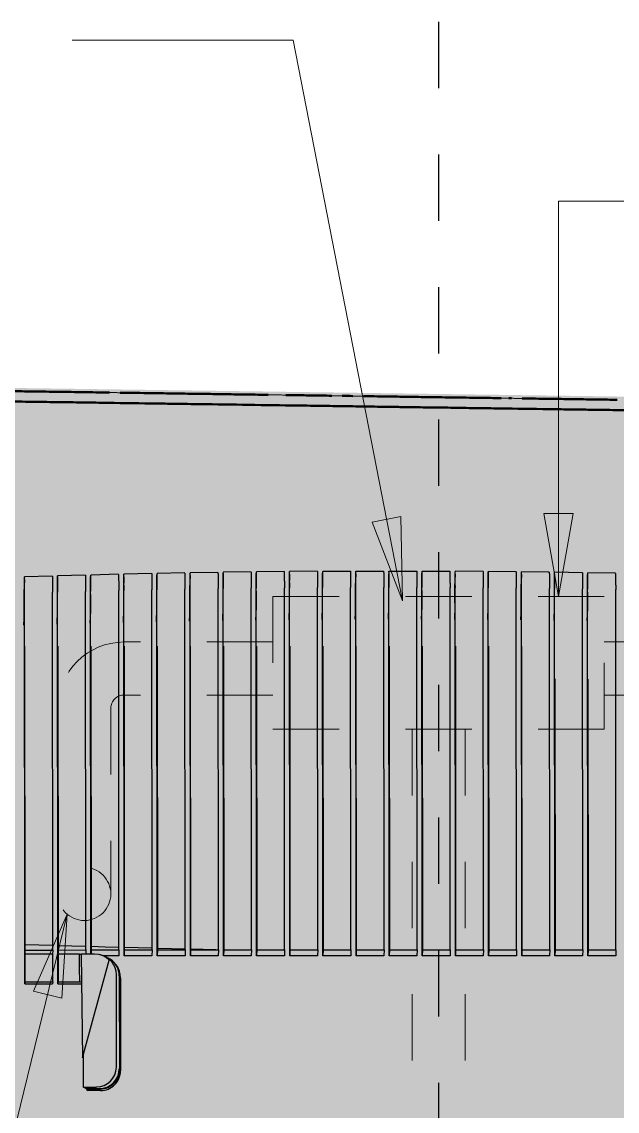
# Model space of a CAD drawing. Header units: metres. Extents: x 0 to 258, y 3 to 25.
# Drawn here: x 86.251 to 87.149, y 22.424 to 24.067 of the extents above; entities that cross this region are included whole.
import ezdxf

# ---------------------------------------------------------------- set-up
doc = ezdxf.new("R2010")
doc.units = ezdxf.units.M
doc.linetypes.add('JacobsCenter', pattern=[0.015, 0.009, -0.0015, 0.003, -0.0015])
doc.linetypes.add('JacobsDash', pattern=[0.0045, 0.003, -0.0015])
for name, color, linetype, lineweight in [('A-DETL', 7, 'Continuous', 13), ('A-FLOR', 7, 'Continuous', 50), ('A-FLOR-HDLN', 7, 'JacobsDash', 18), ('A-GENM', 7, 'Continuous', 35), ('G-ANNO-TEXT', 7, 'Continuous', 9)]:
    doc.layers.add(name, color=color, linetype=linetype, lineweight=lineweight)

# ---------------------------------------------------------------- blocks, each defined once
blk = doc.blocks.new('BR08_SEATING_SOUTH 3 - BR08_SEATING_SOUTH 3-5677935-Section 194')
at = {"layer": 'A-GENM', "color": 254, "lineweight": 25, "true_color": 0xd4d4d4}
for p, q in [((-336.7588, 23.2307), (-336.8008, 23.2294)), ((-336.7509, 23.2268), (-336.7508, 23.2305)), ((-336.7088, 23.2321), (-336.7508, 23.231)), ((-336.701, 23.2282), (-336.7008, 23.2318)), ((-336.6588, 23.2334), (-336.7008, 23.2323)), ((-336.651, 23.2294), (-336.6508, 23.2331)), ((-336.6088, 23.2345), (-336.6508, 23.2336)), ((-336.601, 23.2305), (-336.6016, 23.2112)), ((-336.601, 23.2305), (-336.6008, 23.2341)), ((-336.6009, 23.1813), (-336.601, 23.2305)), ((-336.6005, 22.6579), (-336.601, 23.2305)), ((-336.5588, 23.2355), (-336.6008, 23.2347)), ((-336.551, 23.2314), (-336.5516, 23.2121)), ((-336.551, 23.2314), (-336.5508, 23.2351)), ((-336.5509, 23.1823), (-336.551, 23.2314)), ((-336.5505, 22.6579), (-336.551, 23.2314)), ((-336.5088, 23.2363), (-336.5508, 23.2356)), ((-336.501, 23.2322), (-336.5016, 23.213)), ((-336.501, 23.2322), (-336.5008, 23.2359)), ((-336.5009, 23.1831), (-336.501, 23.2322)), ((-336.5005, 22.6579), (-336.501, 23.2322)), ((-336.4588, 23.2369), (-336.5008, 23.2364)), ((-336.451, 23.2329), (-336.4516, 23.2136)), ((-336.451, 23.2329), (-336.4508, 23.2365)), ((-336.4509, 23.1837), (-336.451, 23.2329)), ((-336.4505, 22.6579), (-336.451, 23.2329)), ((-336.4088, 23.2375), (-336.4508, 23.237)), ((-336.401, 23.2334), (-336.4016, 23.2141)), ((-336.401, 23.2334), (-336.4008, 23.237)), ((-336.4009, 23.1842), (-336.401, 23.2334)), ((-336.4005, 22.6579), (-336.401, 23.2334)), ((-336.3588, 23.2379), (-336.4008, 23.2376)), ((-336.351, 23.2337), (-336.3516, 23.2145)), ((-336.351, 23.2337), (-336.3508, 23.2374)), ((-336.3509, 23.1846), (-336.351, 23.2337)), ((-336.3505, 22.6579), (-336.351, 23.2337)), ((-336.3508, 23.2379), (-336.3088, 23.2381)), ((-336.301, 23.234), (-336.3016, 23.2148)), ((-336.301, 23.234), (-336.3009, 23.2376)), ((-336.3009, 23.1848), (-336.301, 23.234)), ((-336.3005, 22.6579), (-336.301, 23.234)), ((-336.3008, 23.2381), (-336.2588, 23.2382)), ((-336.251, 23.234), (-336.2516, 23.2149)), ((-336.2509, 23.1849), (-336.251, 23.234)), ((-336.2505, 22.6579), (-336.251, 23.234)), ((-336.2508, 23.2382), (-336.2088, 23.2382)), ((-336.201, 23.234), (-336.2016, 23.2148)), ((-336.201, 23.234), (-336.2009, 23.2372)), ((-336.2009, 23.1848), (-336.201, 23.234)), ((-336.2005, 22.6579), (-336.201, 23.234)), ((-336.2008, 23.2381), (-336.1588, 23.238)), ((-336.151, 23.2337), (-336.1517, 23.2146)), ((-336.151, 23.2337), (-336.1509, 23.237)), ((-336.1509, 23.1846), (-336.151, 23.2337)), ((-336.1505, 22.6579), (-336.151, 23.2337)), ((-336.1088, 23.2376), (-336.1508, 23.2379)), ((-336.101, 23.2334), (-336.1017, 23.2143)), ((-336.101, 23.2334), (-336.1009, 23.2371)), ((-336.1009, 23.1842), (-336.101, 23.2334)), ((-336.1005, 22.6579), (-336.101, 23.2334)), ((-336.0588, 23.2372), (-336.1008, 23.2376)), ((-336.051, 23.2329), (-336.0517, 23.2138)), ((-336.051, 23.2329), (-336.0509, 23.2366)), ((-336.0509, 23.1837), (-336.051, 23.2329)), ((-336.0505, 22.6579), (-336.051, 23.2329)), ((-336.0088, 23.2365), (-336.0508, 23.2371)), ((-336.001, 23.2322), (-336.0017, 23.2132)), ((-336.001, 23.2322), (-336.0009, 23.2359)), ((-336.0009, 23.1831), (-336.001, 23.2322)), ((-336.0005, 22.6579), (-336.001, 23.2322)), ((-335.9588, 23.2358), (-336.0008, 23.2364)), ((-335.951, 23.2314), (-335.9517, 23.2124)), ((-335.951, 23.2314), (-335.9509, 23.2351)), ((-335.9509, 23.1823), (-335.951, 23.2314)), ((-335.9505, 22.6579), (-335.951, 23.2314)), ((-335.9088, 23.2349), (-335.9508, 23.2356)), ((-336.8009, 23.2253), (-336.8016, 23.2059)), ((-336.8009, 23.2253), (-336.8008, 23.2289)), ((-336.8009, 23.1761), (-336.8009, 23.2253)), ((-336.8005, 22.6579), (-336.8009, 23.2253)), ((-336.7509, 23.2268), (-336.7516, 23.2074)), ((-336.7509, 23.1777), (-336.7509, 23.2268)), ((-336.7505, 22.6579), (-336.7509, 23.2268)), ((-336.701, 23.2282), (-336.7016, 23.2088)), ((-336.7009, 23.179), (-336.701, 23.2282)), ((-336.7005, 22.6607), (-336.701, 23.2282)), ((-336.651, 23.2294), (-336.6516, 23.2101)), ((-336.6509, 23.1803), (-336.651, 23.2294)), ((-336.6505, 22.6579), (-336.651, 23.2294)), ((-336.4516, 23.2136), (-336.4516, 23.1644)), ((-336.4016, 23.2141), (-336.4016, 23.1649)), ((-336.3582, 22.6671), (-336.3586, 23.2134)), ((-336.3516, 23.2145), (-336.3516, 23.1653)), ((-336.3082, 22.6671), (-336.3086, 23.2136)), ((-336.3016, 23.2148), (-336.3016, 23.1655)), ((-336.2582, 22.6671), (-336.2586, 23.2137)), ((-336.2516, 23.2149), (-336.2516, 23.1656)), ((-336.2082, 22.6671), (-336.2086, 23.2137)), ((-336.2016, 23.2148), (-336.2016, 23.1656)), ((-336.1582, 22.6671), (-336.1586, 23.2135)), ((-336.1517, 23.2146), (-336.1516, 23.1654)), ((-336.1017, 23.2143), (-336.1016, 23.165)), ((-336.0517, 23.2138), (-336.0516, 23.1646)), ((-336.8016, 23.2059), (-336.8016, 23.1567)), ((-336.7582, 22.6734), (-336.7586, 23.2062)), ((-336.7516, 23.2074), (-336.7516, 23.1582)), ((-336.7082, 22.6721), (-336.7086, 23.2076)), ((-336.7016, 23.2088), (-336.7016, 23.1596)), ((-336.6582, 22.6708), (-336.6586, 23.2088)), ((-336.6516, 23.2101), (-336.6516, 23.1608)), ((-336.6082, 22.6695), (-336.6086, 23.21)), ((-336.6016, 23.2112), (-336.6016, 23.1619)), ((-336.5582, 22.6682), (-336.5586, 23.2109)), ((-336.5516, 23.2121), (-336.5516, 23.1629)), ((-336.5082, 22.6671), (-336.5086, 23.2118)), ((-336.5016, 23.213), (-336.5016, 23.1642)), ((-336.4582, 22.6671), (-336.4586, 23.2124)), ((-336.4082, 22.6671), (-336.4086, 23.213)), ((-336.1082, 22.6671), (-336.1086, 23.2132)), ((-336.0582, 22.6671), (-336.0586, 23.2127)), ((-336.0082, 22.6671), (-336.0086, 23.2121)), ((-336.0017, 23.2132), (-336.0016, 23.1642)), ((-335.9582, 22.6671), (-335.9586, 23.2113)), ((-335.9517, 23.2124), (-335.9516, 23.1632)), ((-335.9082, 22.6671), (-335.9086, 23.2104)), ((-336.6016, 23.1619), (-336.6009, 23.1813)), ((-336.5516, 23.1629), (-336.5509, 23.1823)), ((-336.5016, 23.1637), (-336.5009, 23.1831)), ((-336.4516, 23.1644), (-336.4509, 23.1837)), ((-336.4016, 23.1649), (-336.4009, 23.1842)), ((-336.3516, 23.1653), (-336.3509, 23.1846)), ((-336.3016, 23.1655), (-336.3009, 23.1848)), ((-336.2516, 23.1656), (-336.2509, 23.1849)), ((-336.2016, 23.1656), (-336.2009, 23.1848)), ((-336.1516, 23.1654), (-336.1509, 23.1846)), ((-336.1016, 23.165), (-336.1009, 23.1842)), ((-336.0516, 23.1646), (-336.0509, 23.1837)), ((-336.0016, 23.1639), (-336.0009, 23.1831)), ((-335.9516, 23.1632), (-335.9509, 23.1823)), ((-336.8016, 23.1567), (-336.8009, 23.1761)), ((-336.7516, 23.1582), (-336.7509, 23.1777)), ((-336.7016, 23.1596), (-336.7009, 23.179)), ((-336.6516, 23.1608), (-336.6509, 23.1803)), ((-336.4516, 23.1644), (-336.4506, 23.1644)), ((-336.4016, 23.1649), (-336.4006, 23.1649)), ((-336.3516, 23.1653), (-336.3506, 23.1653)), ((-336.3016, 23.1655), (-336.3006, 23.1655)), ((-336.2516, 23.1656), (-336.2506, 23.1656)), ((-336.2016, 23.1656), (-336.2006, 23.1656)), ((-336.1516, 23.1654), (-336.1506, 23.1654)), ((-336.1016, 23.165), (-336.1006, 23.165)), ((-336.0516, 23.1646), (-336.0506, 23.1645)), ((-336.0016, 23.1639), (-336.0006, 23.1639)), ((-336.8016, 23.1567), (-336.8006, 23.1567)), ((-336.7516, 23.1582), (-336.7506, 23.1582)), ((-336.7016, 23.1596), (-336.7006, 23.1596)), ((-336.6516, 23.1608), (-336.6506, 23.1608)), ((-336.6016, 23.1619), (-336.6006, 23.1619)), ((-336.5516, 23.1629), (-336.5506, 23.1629)), ((-336.5016, 23.1637), (-336.5006, 23.1637)), ((-335.9516, 23.1632), (-335.9506, 23.1631)), ((-336.8006, 23.1251), (-336.8002, 22.6744)), ((-336.7506, 23.1251), (-336.7502, 22.6732)), ((-336.7006, 23.1251), (-336.7002, 22.6719)), ((-336.6506, 23.1251), (-336.6502, 22.6706)), ((-336.6006, 23.1251), (-336.6002, 22.6693)), ((-336.5506, 23.1251), (-336.5502, 22.668)), ((-336.5006, 23.1251), (-336.5002, 22.6671)), ((-336.4506, 23.1251), (-336.4502, 22.6671)), ((-336.4006, 23.1251), (-336.4002, 22.6671)), ((-336.3506, 23.1251), (-336.3502, 22.6671)), ((-336.3006, 23.1251), (-336.3002, 22.6671)), ((-336.2506, 23.1251), (-336.2502, 22.6671)), ((-336.2006, 23.1251), (-336.2002, 22.6671)), ((-336.1506, 23.1251), (-336.1502, 22.6671)), ((-336.1006, 23.1251), (-336.1002, 22.6671)), ((-336.0506, 23.1251), (-336.0502, 22.6671)), ((-336.0005, 23.0757), (-336.0002, 22.6671)), ((-335.9505, 23.0752), (-335.9502, 22.6671)), ((-336.8002, 22.6668), (-336.8005, 22.6579)), ((-336.8002, 22.6607), (-336.8004, 22.6579)), ((-336.8004, 22.616), (-336.8004, 22.6579)), ((-336.7582, 22.6668), (-336.7584, 22.6607)), ((-336.7502, 22.6668), (-336.7505, 22.6579)), ((-336.7502, 22.6607), (-336.7504, 22.6579)), ((-336.7504, 22.616), (-336.7504, 22.6579)), ((-336.7082, 22.6669), (-336.7084, 22.6607)), ((-336.7002, 22.6669), (-336.7004, 22.6607)), ((-336.686, 22.6594), (-336.6867, 22.6596)), ((-336.6585, 22.6579), (-336.6819, 22.6579)), ((-336.6733, 22.6539), (-336.6779, 22.6564)), ((-336.6582, 22.6669), (-336.6585, 22.6579)), ((-336.6502, 22.6669), (-336.6505, 22.6579)), ((-336.6085, 22.6579), (-336.6505, 22.6579)), ((-336.6082, 22.667), (-336.6085, 22.6579)), ((-336.6002, 22.667), (-336.6005, 22.6579)), ((-336.5585, 22.6579), (-336.6005, 22.6579)), ((-336.5582, 22.667), (-336.5585, 22.6579)), ((-336.5502, 22.667), (-336.5505, 22.6579)), ((-336.5085, 22.6579), (-336.5505, 22.6579)), ((-336.512, 22.667), (-336.5082, 22.6671)), ((-336.5082, 22.6671), (-336.5085, 22.6579)), ((-336.5002, 22.6671), (-336.5005, 22.6579)), ((-336.4585, 22.6579), (-336.5005, 22.6579)), ((-336.5002, 22.6671), (-336.4582, 22.6671)), ((-336.4582, 22.6671), (-336.4585, 22.6579)), ((-336.4502, 22.6671), (-336.4505, 22.6579)), ((-336.4085, 22.6579), (-336.4505, 22.6579)), ((-336.4502, 22.6671), (-336.4082, 22.6671)), ((-336.4082, 22.6671), (-336.4085, 22.6579)), ((-336.4002, 22.6671), (-336.4005, 22.6579)), ((-336.3585, 22.6579), (-336.4005, 22.6579)), ((-336.4002, 22.6671), (-336.3582, 22.6671)), ((-336.3582, 22.6671), (-336.3585, 22.6579)), ((-336.3502, 22.6671), (-336.3505, 22.6579)), ((-336.3085, 22.6579), (-336.3505, 22.6579)), ((-336.3502, 22.6671), (-336.3082, 22.6671)), ((-336.3082, 22.6671), (-336.3085, 22.6579)), ((-336.3002, 22.6671), (-336.3005, 22.6579)), ((-336.2585, 22.6579), (-336.3005, 22.6579)), ((-336.3002, 22.6671), (-336.2582, 22.6671)), ((-336.2582, 22.6671), (-336.2585, 22.6579)), ((-336.2502, 22.6671), (-336.2505, 22.6579)), ((-336.2085, 22.6579), (-336.2505, 22.6579)), ((-336.2502, 22.6671), (-336.2082, 22.6671)), ((-336.2082, 22.6671), (-336.2085, 22.6579)), ((-336.2002, 22.6671), (-336.2005, 22.6579)), ((-336.1585, 22.6579), (-336.2005, 22.6579)), ((-336.2002, 22.6671), (-336.1582, 22.6671)), ((-336.1582, 22.6671), (-336.1585, 22.6579)), ((-336.1502, 22.6671), (-336.1505, 22.6579)), ((-336.1085, 22.6579), (-336.1505, 22.6579)), ((-336.1502, 22.6671), (-336.1082, 22.6671)), ((-336.1082, 22.6671), (-336.1085, 22.6579)), ((-336.1002, 22.6671), (-336.1005, 22.6579)), ((-336.0585, 22.6579), (-336.1005, 22.6579)), ((-336.1002, 22.6671), (-336.0582, 22.6671)), ((-336.0582, 22.6671), (-336.0585, 22.6579)), ((-336.0502, 22.6671), (-336.0505, 22.6579)), ((-336.0085, 22.6579), (-336.0505, 22.6579)), ((-336.0502, 22.6671), (-336.0082, 22.6671)), ((-336.0082, 22.6671), (-336.0085, 22.6579)), ((-336.0002, 22.6671), (-336.0005, 22.6579)), ((-335.9585, 22.6579), (-336.0005, 22.6579)), ((-336.0002, 22.6671), (-335.9582, 22.6671)), ((-335.9582, 22.6671), (-335.9585, 22.6579)), ((-335.9502, 22.6671), (-335.9505, 22.6579)), ((-335.9085, 22.6579), (-335.9505, 22.6579)), ((-335.9502, 22.6671), (-335.9082, 22.6671)), ((-335.9082, 22.6671), (-335.9085, 22.6579)), ((-336.6622, 22.4903), (-336.6622, 22.6301)), ((-336.6577, 22.6277), (-336.6576, 22.4879)), ((-336.6569, 22.632), (-336.6575, 22.6344)), ((-336.6565, 22.4872), (-336.6565, 22.627)), ((-336.6559, 22.6245), (-336.6559, 22.4848)), ((-336.8002, 22.6186), (-336.8004, 22.616)), ((-336.8004, 22.616), (-336.7584, 22.616)), ((-336.7582, 22.6186), (-336.7584, 22.616)), ((-336.7502, 22.6186), (-336.7504, 22.616)), ((-336.7504, 22.616), (-336.7149, 22.616)), ((-336.7119, 22.4601), (-336.7119, 22.5104)), ((-336.7119, 22.4601), (-336.692, 22.4602)), ((-336.7073, 22.4576), (-336.7119, 22.4601)), ((-336.6875, 22.4578), (-336.7073, 22.4576)), ((-336.7058, 22.4547), (-336.7065, 22.4572)), ((-336.7065, 22.4572), (-336.6865, 22.4572)), ((-336.6858, 22.4548), (-336.7058, 22.4547))]:
    blk.add_line(p, q, dxfattribs=at)
at = {"layer": 'A-GENM', "color": 7, "lineweight": 25, "true_color": 0xefefef}
for p, q in [((-336.8002, 22.6668), (-336.7582, 22.6668)), ((-336.7582, 22.6607), (-336.8002, 22.6607)), ((-336.8002, 22.6607), (-336.8002, 22.6186)), ((-336.7582, 22.6186), (-336.7582, 22.6607)), ((-336.7502, 22.6668), (-336.7082, 22.6669)), ((-336.718, 22.6607), (-336.7502, 22.6607)), ((-336.7502, 22.6607), (-336.7502, 22.6186)), ((-336.7155, 22.6607), (-336.7135, 22.5044)), ((-336.695, 22.6607), (-336.7155, 22.6607)), ((-336.7002, 22.6669), (-336.6582, 22.6669)), ((-336.6502, 22.6669), (-336.6082, 22.667)), ((-336.6002, 22.667), (-336.5582, 22.667)), ((-336.5582, 22.667), (-336.5582, 22.6682)), ((-336.5502, 22.668), (-336.5502, 22.667)), ((-336.5502, 22.667), (-336.512, 22.667)), ((-336.7135, 22.5044), (-336.6729, 22.6516)), ((-336.8002, 22.6186), (-336.7582, 22.6186)), ((-336.7502, 22.6186), (-336.7175, 22.6186))]:
    blk.add_line(p, q, dxfattribs=at)
at = {"layer": 'A-GENM', "color": 7, "lineweight": 25, "true_color": 0xefefef, "flags": 128}
for points in [[(-336.7582, 22.6734), (-336.7792, 22.6739), (-336.8002, 22.6744)], [(-336.8002, 22.6744), (-336.8002, 22.6706), (-336.8002, 22.6668)], [(-336.7582, 22.6668), (-336.7582, 22.6701), (-336.7582, 22.6734)], [(-336.7082, 22.6721), (-336.7292, 22.6726), (-336.7502, 22.6732)], [(-336.7502, 22.6732), (-336.7502, 22.67), (-336.7502, 22.6668)], [(-336.7082, 22.6669), (-336.7082, 22.6695), (-336.7082, 22.6721)], [(-336.6582, 22.6708), (-336.6792, 22.6713), (-336.7002, 22.6719)], [(-336.7002, 22.6719), (-336.7002, 22.6694), (-336.7002, 22.6669)], [(-336.7175, 22.6186), (-336.7177, 22.6397), (-336.718, 22.6607)], [(-336.6729, 22.6516), (-336.6777, 22.6555), (-336.6831, 22.6584), (-336.6889, 22.6601), (-336.695, 22.6607)], [(-336.6582, 22.6669), (-336.6582, 22.6688), (-336.6582, 22.6708)], [(-336.6082, 22.6695), (-336.6292, 22.6701), (-336.6502, 22.6706)], [(-336.6502, 22.6706), (-336.6502, 22.6688), (-336.6502, 22.6669)], [(-336.6082, 22.667), (-336.6082, 22.6682), (-336.6082, 22.6695)], [(-336.5582, 22.6682), (-336.5792, 22.6688), (-336.6002, 22.6693)], [(-336.6002, 22.6693), (-336.6002, 22.6681), (-336.6002, 22.667)], [(-336.512, 22.667), (-336.5311, 22.6675), (-336.5502, 22.668)]]:
    blk.add_lwpolyline(points, dxfattribs=at)
at = {"layer": 'A-GENM', "color": 254, "lineweight": 25, "true_color": 0xd4d4d4}
for centre, major_axis, ratio, start_param, end_param in [((-337.2085, 22.655), (0.4999, 0.0001), 0.058059, 0.163103, 0.192872), ((-336.694, 22.6305), (0.008, 0.0289), 0.976937, 5.759003, 6.358669), ((-336.692, 22.6299), (0.0142, 0.0264), 0.992514, 5.207787, 6.548921), ((-336.6875, 22.6275), (0.0142, 0.0264), 0.992514, 5.207787, 6.283173), ((-336.6865, 22.6269), (0.029, 0.0075), 0.9982, 6.030377, 7.077574), ((-336.6859, 22.6245), (0.029, 0.0075), 0.9982, 6.030377, 6.292176), ((-337.2085, 22.6131), (0.4999, 0.0001), 0.058059, 0.156921, 0.187895), ((-336.692, 22.4902), (0.0142, 0.0264), 0.992514, 3.636991, 5.207787), ((-336.6875, 22.4877), (0.0142, 0.0264), 0.992514, 3.636991, 5.207787), ((-336.6865, 22.4872), (0.029, 0.0075), 0.9982, 4.45958, 6.030377), ((-336.6859, 22.4847), (0.029, 0.0075), 0.9982, 4.45958, 6.030377)]:
    blk.add_ellipse(centre, major_axis=major_axis, ratio=ratio, start_param=start_param, end_param=end_param, dxfattribs=at)
for points, knots in [([(-336.7588, 23.2302), (-336.7588, 23.2307), (-336.7588, 23.2308), (-336.7588, 23.2301), (-336.7587, 23.2294), (-336.7587, 23.229)], [0, 0, 0, 0, 0.1666667, 0.25, 0.3333333, 0.3333333, 0.3333333, 0.3333333]), ([(-336.7506, 23.2064), (-336.7506, 23.2092), (-336.7506, 23.213), (-336.7506, 23.2175), (-336.7507, 23.2205), (-336.7507, 23.2232), (-336.7507, 23.2257), (-336.7507, 23.2278), (-336.7507, 23.2293), (-336.7508, 23.2303), (-336.7508, 23.2311), (-336.7508, 23.2309), (-336.7508, 23.2305)], [0, 0, 0, 0, 0.166667, 0.25, 0.333333, 0.416667, 0.5, 0.583333, 0.666667, 0.75, 0.833333, 1, 1, 1, 1]), ([(-336.7088, 23.2316), (-336.7088, 23.2321), (-336.7088, 23.2322), (-336.7088, 23.2315), (-336.7087, 23.2305), (-336.7087, 23.2289), (-336.7087, 23.2269), (-336.7087, 23.2244), (-336.7087, 23.2216), (-336.7086, 23.2186), (-336.7086, 23.2142), (-336.7086, 23.2104), (-336.7086, 23.2076)], [0, 0, 0, 0, 0.166667, 0.25, 0.333333, 0.416667, 0.5, 0.583333, 0.666667, 0.75, 0.833333, 1, 1, 1, 1]), ([(-336.7006, 23.2078), (-336.7006, 23.2106), (-336.7006, 23.2144), (-336.7006, 23.2189), (-336.7007, 23.2219), (-336.7007, 23.2246), (-336.7007, 23.2271), (-336.7007, 23.2292), (-336.7007, 23.2307), (-336.7008, 23.2317), (-336.7008, 23.2324), (-336.7008, 23.2323), (-336.7008, 23.2318)], [0, 0, 0, 0, 0.166667, 0.25, 0.333333, 0.416667, 0.5, 0.583333, 0.666667, 0.75, 0.833333, 1, 1, 1, 1]), ([(-336.6588, 23.2329), (-336.6588, 23.2333), (-336.6588, 23.2335), (-336.6588, 23.2327), (-336.6587, 23.2321), (-336.6587, 23.2317)], [0, 0, 0, 0, 0.1666667, 0.25, 0.3333333, 0.3333333, 0.3333333, 0.3333333]), ([(-336.6587, 23.2317), (-336.6587, 23.2312), (-336.6587, 23.2302), (-336.6587, 23.2281), (-336.6587, 23.2256), (-336.6587, 23.2229), (-336.6586, 23.2199), (-336.6586, 23.2154), (-336.6586, 23.2116), (-336.6586, 23.2088)], [0.3333333, 0.3333333, 0.3333333, 0.3333333, 0.4166667, 0.5, 0.5833333, 0.6666667, 0.75, 0.8333333, 1, 1, 1, 1]), ([(-336.6506, 23.209), (-336.6506, 23.2118), (-336.6506, 23.2156), (-336.6507, 23.2201), (-336.6507, 23.2231), (-336.6507, 23.2258), (-336.6507, 23.2283), (-336.6507, 23.2304), (-336.6507, 23.2319), (-336.6508, 23.2329), (-336.6508, 23.2337), (-336.6508, 23.2335), (-336.6508, 23.2331)], [0, 0, 0, 0, 0.166667, 0.25, 0.333333, 0.416667, 0.5, 0.583333, 0.666667, 0.75, 0.833333, 1, 1, 1, 1]), ([(-336.6088, 23.234), (-336.6088, 23.2344), (-336.6088, 23.2346), (-336.6088, 23.2339), (-336.6087, 23.2332), (-336.6087, 23.2328)], [0, 0, 0, 0, 0.1666667, 0.25, 0.3333333, 0.3333333, 0.3333333, 0.3333333]), ([(-336.6087, 23.2328), (-336.6087, 23.2323), (-336.6087, 23.2313), (-336.6087, 23.2292), (-336.6087, 23.2268), (-336.6087, 23.224), (-336.6087, 23.221), (-336.6086, 23.2166), (-336.6086, 23.2127), (-336.6086, 23.21)], [0.3333333, 0.3333333, 0.3333333, 0.3333333, 0.4166667, 0.5, 0.5833333, 0.6666667, 0.75, 0.8333333, 1, 1, 1, 1]), ([(-336.6006, 23.2101), (-336.6006, 23.2129), (-336.6006, 23.2167), (-336.6007, 23.2212), (-336.6007, 23.2242), (-336.6007, 23.2269), (-336.6007, 23.2294), (-336.6007, 23.2315), (-336.6007, 23.233), (-336.6008, 23.234), (-336.6008, 23.2347), (-336.6008, 23.2346), (-336.6008, 23.2341)], [0, 0, 0, 0, 0.166667, 0.25, 0.333333, 0.416667, 0.5, 0.583333, 0.666667, 0.75, 0.833333, 1, 1, 1, 1]), ([(-336.5588, 23.2349), (-336.5588, 23.2354), (-336.5588, 23.2355), (-336.5588, 23.2348), (-336.5587, 23.2342), (-336.5587, 23.2337)], [0, 0, 0, 0, 0.1666667, 0.25, 0.3333333, 0.3333333, 0.3333333, 0.3333333]), ([(-336.5587, 23.2337), (-336.5587, 23.2333), (-336.5587, 23.2323), (-336.5587, 23.2302), (-336.5587, 23.2277), (-336.5587, 23.225), (-336.5587, 23.222), (-336.5586, 23.2175), (-336.5586, 23.2137), (-336.5586, 23.2109)], [0.3333333, 0.3333333, 0.3333333, 0.3333333, 0.4166667, 0.5, 0.5833333, 0.6666667, 0.75, 0.8333333, 1, 1, 1, 1]), ([(-336.5506, 23.2111), (-336.5506, 23.2138), (-336.5506, 23.2177), (-336.5507, 23.2221), (-336.5507, 23.2251), (-336.5507, 23.2279), (-336.5507, 23.2303), (-336.5507, 23.2324), (-336.5507, 23.234), (-336.5508, 23.235), (-336.5508, 23.2357), (-336.5508, 23.2355), (-336.5508, 23.2351)], [0, 0, 0, 0, 0.166667, 0.25, 0.333333, 0.416667, 0.5, 0.583333, 0.666667, 0.75, 0.833333, 1, 1, 1, 1]), ([(-336.5088, 23.2358), (-336.5088, 23.2362), (-336.5088, 23.2364), (-336.5088, 23.2356), (-336.5088, 23.235), (-336.5087, 23.2346)], [0, 0, 0, 0, 0.1666667, 0.25, 0.3333333, 0.3333333, 0.3333333, 0.3333333]), ([(-336.5087, 23.2346), (-336.5087, 23.2341), (-336.5087, 23.2331), (-336.5087, 23.231), (-336.5087, 23.2286), (-336.5087, 23.2258), (-336.5087, 23.2228), (-336.5086, 23.2184), (-336.5086, 23.2145), (-336.5086, 23.2118)], [0.3333333, 0.3333333, 0.3333333, 0.3333333, 0.4166667, 0.5, 0.5833333, 0.6666667, 0.75, 0.8333333, 1, 1, 1, 1]), ([(-336.5007, 23.2347), (-336.5008, 23.2351), (-336.5008, 23.2358), (-336.5008, 23.2365), (-336.5008, 23.2363), (-336.5008, 23.2359)], [0.6666667, 0.6666667, 0.6666667, 0.6666667, 0.75, 0.8333333, 1, 1, 1, 1]), ([(-336.5006, 23.2119), (-336.5006, 23.2146), (-336.5006, 23.2185), (-336.5007, 23.2229), (-336.5007, 23.2259), (-336.5007, 23.2287), (-336.5007, 23.2311), (-336.5007, 23.2332), (-336.5007, 23.2343), (-336.5007, 23.2347)], [0, 0, 0, 0, 0.1666667, 0.25, 0.3333333, 0.4166667, 0.5, 0.5833333, 0.6666667, 0.6666667, 0.6666667, 0.6666667]), ([(-336.4588, 23.2364), (-336.4588, 23.2369), (-336.4588, 23.237), (-336.4588, 23.2363), (-336.4587, 23.2353), (-336.4587, 23.2338), (-336.4587, 23.2317), (-336.4587, 23.2292), (-336.4587, 23.2265), (-336.4587, 23.2235), (-336.4586, 23.219), (-336.4586, 23.2152), (-336.4586, 23.2124)], [0, 0, 0, 0, 0.166667, 0.25, 0.333333, 0.416667, 0.5, 0.583333, 0.666667, 0.75, 0.833333, 1, 1, 1, 1]), ([(-336.4507, 23.2353), (-336.4508, 23.2358), (-336.4508, 23.2364), (-336.4508, 23.2371), (-336.4508, 23.237), (-336.4508, 23.2365)], [0.6666667, 0.6666667, 0.6666667, 0.6666667, 0.75, 0.8333333, 1, 1, 1, 1]), ([(-336.4506, 23.2125), (-336.4506, 23.2153), (-336.4506, 23.2191), (-336.4507, 23.2236), (-336.4507, 23.2266), (-336.4507, 23.2293), (-336.4507, 23.2318), (-336.4507, 23.2339), (-336.4507, 23.2349), (-336.4507, 23.2353)], [0, 0, 0, 0, 0.1666667, 0.25, 0.3333333, 0.4166667, 0.5, 0.5833333, 0.6666667, 0.6666667, 0.6666667, 0.6666667]), ([(-336.4088, 23.237), (-336.4088, 23.2374), (-336.4088, 23.2376), (-336.4088, 23.2369), (-336.4087, 23.2359), (-336.4087, 23.2343), (-336.4087, 23.2322), (-336.4087, 23.2298), (-336.4087, 23.227), (-336.4087, 23.224), (-336.4086, 23.2196), (-336.4086, 23.2157), (-336.4086, 23.213)], [0, 0, 0, 0, 0.166667, 0.25, 0.333333, 0.416667, 0.5, 0.583333, 0.666667, 0.75, 0.833333, 1, 1, 1, 1]), ([(-336.4007, 23.2358), (-336.4008, 23.2363), (-336.4008, 23.2369), (-336.4008, 23.2377), (-336.4008, 23.2375), (-336.4008, 23.237)], [0.6666667, 0.6666667, 0.6666667, 0.6666667, 0.75, 0.8333333, 1, 1, 1, 1]), ([(-336.4006, 23.213), (-336.4006, 23.2158), (-336.4006, 23.2196), (-336.4007, 23.2241), (-336.4007, 23.2271), (-336.4007, 23.2298), (-336.4007, 23.2323), (-336.4007, 23.2344), (-336.4007, 23.2354), (-336.4007, 23.2358)], [0, 0, 0, 0, 0.1666667, 0.25, 0.3333333, 0.4166667, 0.5, 0.5833333, 0.6666667, 0.6666667, 0.6666667, 0.6666667]), ([(-336.3588, 23.2374), (-336.3588, 23.2378), (-336.3588, 23.238), (-336.3588, 23.2372), (-336.3587, 23.2363), (-336.3587, 23.2347), (-336.3587, 23.2326), (-336.3587, 23.2302), (-336.3587, 23.2274), (-336.3587, 23.2244), (-336.3586, 23.22), (-336.3586, 23.2161), (-336.3586, 23.2134)], [0, 0, 0, 0, 0.166667, 0.25, 0.333333, 0.416667, 0.5, 0.583333, 0.666667, 0.75, 0.833333, 1, 1, 1, 1]), ([(-336.3508, 23.2362), (-336.3508, 23.2366), (-336.3508, 23.2373), (-336.3508, 23.238), (-336.3508, 23.2378), (-336.3508, 23.2374)], [0.6666667, 0.6666667, 0.6666667, 0.6666667, 0.75, 0.8333333, 1, 1, 1, 1]), ([(-336.3506, 23.2134), (-336.3506, 23.2162), (-336.3506, 23.22), (-336.3507, 23.2245), (-336.3507, 23.2275), (-336.3507, 23.2302), (-336.3507, 23.2327), (-336.3507, 23.2348), (-336.3507, 23.2358), (-336.3508, 23.2362)], [0, 0, 0, 0, 0.1666667, 0.25, 0.3333333, 0.4166667, 0.5, 0.5833333, 0.6666667, 0.6666667, 0.6666667, 0.6666667]), ([(-336.3088, 23.2376), (-336.3088, 23.238), (-336.3088, 23.2382), (-336.3088, 23.2375), (-336.3088, 23.2365), (-336.3087, 23.235), (-336.3087, 23.2329), (-336.3087, 23.2304), (-336.3087, 23.2277), (-336.3087, 23.2247), (-336.3086, 23.2202), (-336.3086, 23.2164), (-336.3086, 23.2136)], [0, 0, 0, 0, 0.166667, 0.25, 0.333333, 0.416667, 0.5, 0.583333, 0.666667, 0.75, 0.833333, 1, 1, 1, 1]), ([(-336.3008, 23.2364), (-336.3008, 23.2369), (-336.3008, 23.2375), (-336.3008, 23.2382), (-336.3008, 23.2381), (-336.3009, 23.2376)], [0.6666667, 0.6666667, 0.6666667, 0.6666667, 0.75, 0.8333333, 1, 1, 1, 1]), ([(-336.3006, 23.2136), (-336.3006, 23.2164), (-336.3006, 23.2202), (-336.3007, 23.2247), (-336.3007, 23.2277), (-336.3007, 23.2304), (-336.3007, 23.2329), (-336.3007, 23.235), (-336.3007, 23.236), (-336.3008, 23.2364)], [0, 0, 0, 0, 0.1666667, 0.25, 0.3333333, 0.4166667, 0.5, 0.5833333, 0.6666667, 0.6666667, 0.6666667, 0.6666667]), ([(-336.2589, 23.2377), (-336.2588, 23.2381), (-336.2588, 23.2383), (-336.2588, 23.2376), (-336.2588, 23.2366), (-336.2587, 23.2351), (-336.2587, 23.233), (-336.2587, 23.2305), (-336.2587, 23.2278), (-336.2587, 23.2248), (-336.2586, 23.2203), (-336.2586, 23.2165), (-336.2586, 23.2137)], [0, 0, 0, 0, 0.166667, 0.25, 0.333333, 0.416667, 0.5, 0.583333, 0.666667, 0.75, 0.833333, 1, 1, 1, 1]), ([(-336.2508, 23.2365), (-336.2508, 23.2369), (-336.2508, 23.2376), (-336.2508, 23.2383), (-336.2508, 23.2381), (-336.2509, 23.2377)], [0.6666667, 0.6666667, 0.6666667, 0.6666667, 0.75, 0.8333333, 1, 1, 1, 1]), ([(-336.2089, 23.2377), (-336.2088, 23.2381), (-336.2088, 23.2383), (-336.2088, 23.2375), (-336.2088, 23.2366), (-336.2087, 23.235), (-336.2087, 23.2329), (-336.2087, 23.2305), (-336.2087, 23.2286), (-336.2087, 23.2277)], [0, 0, 0, 0, 0.1666667, 0.25, 0.3333333, 0.4166667, 0.5, 0.5833333, 0.6666667, 0.6666667, 0.6666667, 0.6666667]), ([(-336.2008, 23.2364), (-336.2008, 23.2369), (-336.2008, 23.2375), (-336.2008, 23.2382), (-336.2008, 23.2381), (-336.2009, 23.2376)], [0.6666667, 0.6666667, 0.6666667, 0.6666667, 0.75, 0.8333333, 1, 1, 1, 1]), ([(-336.1589, 23.2375), (-336.1588, 23.2379), (-336.1588, 23.2381), (-336.1588, 23.2374), (-336.1588, 23.2364), (-336.1587, 23.2348), (-336.1587, 23.2328), (-336.1587, 23.2303), (-336.1587, 23.2285), (-336.1587, 23.2275)], [0, 0, 0, 0, 0.1666667, 0.25, 0.3333333, 0.4166667, 0.5, 0.5833333, 0.6666667, 0.6666667, 0.6666667, 0.6666667]), ([(-336.1508, 23.2362), (-336.1508, 23.2367), (-336.1508, 23.2373), (-336.1508, 23.238), (-336.1508, 23.2379), (-336.1509, 23.2374)], [0.6666667, 0.6666667, 0.6666667, 0.6666667, 0.75, 0.8333333, 1, 1, 1, 1]), ([(-336.1506, 23.2134), (-336.1506, 23.2162), (-336.1507, 23.22), (-336.1507, 23.2245), (-336.1507, 23.2275), (-336.1507, 23.2302), (-336.1507, 23.2327), (-336.1507, 23.2348), (-336.1507, 23.2358), (-336.1508, 23.2362)], [0, 0, 0, 0, 0.1666667, 0.25, 0.3333333, 0.4166667, 0.5, 0.5833333, 0.6666667, 0.6666667, 0.6666667, 0.6666667]), ([(-336.1089, 23.2371), (-336.1088, 23.2376), (-336.1088, 23.2377), (-336.1088, 23.237), (-336.1088, 23.236), (-336.1087, 23.2345), (-336.1087, 23.2324), (-336.1087, 23.2299), (-336.1087, 23.2281), (-336.1087, 23.2272)], [0, 0, 0, 0, 0.1666667, 0.25, 0.3333333, 0.4166667, 0.5, 0.5833333, 0.6666667, 0.6666667, 0.6666667, 0.6666667]), ([(-336.1008, 23.2359), (-336.1008, 23.2363), (-336.1008, 23.237), (-336.1008, 23.2377), (-336.1008, 23.2375), (-336.1009, 23.2371)], [0.6666667, 0.6666667, 0.6666667, 0.6666667, 0.75, 0.8333333, 1, 1, 1, 1]), ([(-336.1006, 23.2131), (-336.1006, 23.2159), (-336.1007, 23.2197), (-336.1007, 23.2241), (-336.1007, 23.2271), (-336.1007, 23.2299), (-336.1007, 23.2324), (-336.1007, 23.2344), (-336.1008, 23.2355), (-336.1008, 23.2359)], [0, 0, 0, 0, 0.1666667, 0.25, 0.3333333, 0.4166667, 0.5, 0.5833333, 0.6666667, 0.6666667, 0.6666667, 0.6666667]), ([(-336.0589, 23.2367), (-336.0588, 23.2371), (-336.0588, 23.2373), (-336.0588, 23.2365), (-336.0588, 23.2356), (-336.0587, 23.234), (-336.0587, 23.2319), (-336.0587, 23.2295), (-336.0587, 23.2276), (-336.0587, 23.2267)], [0, 0, 0, 0, 0.1666667, 0.25, 0.3333333, 0.4166667, 0.5, 0.5833333, 0.6666667, 0.6666667, 0.6666667, 0.6666667]), ([(-336.0508, 23.2354), (-336.0508, 23.2358), (-336.0508, 23.2365), (-336.0508, 23.2372), (-336.0508, 23.237), (-336.0509, 23.2366)], [0.6666667, 0.6666667, 0.6666667, 0.6666667, 0.75, 0.8333333, 1, 1, 1, 1]), ([(-336.0506, 23.2126), (-336.0506, 23.2154), (-336.0507, 23.2192), (-336.0507, 23.2236), (-336.0507, 23.2266), (-336.0507, 23.2294), (-336.0507, 23.2319), (-336.0507, 23.2339), (-336.0508, 23.2349), (-336.0508, 23.2354)], [0, 0, 0, 0, 0.1666667, 0.25, 0.3333333, 0.4166667, 0.5, 0.5833333, 0.6666667, 0.6666667, 0.6666667, 0.6666667]), ([(-336.0089, 23.236), (-336.0088, 23.2365), (-336.0088, 23.2366), (-336.0088, 23.2359), (-336.0088, 23.2349), (-336.0087, 23.2334), (-336.0087, 23.2313), (-336.0087, 23.2289), (-336.0087, 23.227), (-336.0087, 23.2261)], [0, 0, 0, 0, 0.1666667, 0.25, 0.3333333, 0.4166667, 0.5, 0.5833333, 0.6666667, 0.6666667, 0.6666667, 0.6666667]), ([(-336.0008, 23.2347), (-336.0008, 23.2351), (-336.0008, 23.2358), (-336.0008, 23.2365), (-336.0008, 23.2363), (-336.0009, 23.2359)], [0.6666667, 0.6666667, 0.6666667, 0.6666667, 0.75, 0.8333333, 1, 1, 1, 1]), ([(-335.9589, 23.2353), (-335.9588, 23.2357), (-335.9588, 23.2359), (-335.9588, 23.2352), (-335.9588, 23.2342), (-335.9587, 23.2326), (-335.9587, 23.2306), (-335.9587, 23.2281), (-335.9587, 23.2263), (-335.9587, 23.2253)], [0, 0, 0, 0, 0.1666667, 0.25, 0.3333333, 0.4166667, 0.5, 0.5833333, 0.6666667, 0.6666667, 0.6666667, 0.6666667]), ([(-335.9508, 23.2339), (-335.9508, 23.2344), (-335.9508, 23.235), (-335.9508, 23.2357), (-335.9508, 23.2356), (-335.9509, 23.2351)], [0.6666667, 0.6666667, 0.6666667, 0.6666667, 0.75, 0.8333333, 1, 1, 1, 1]), ([(-335.9089, 23.2343), (-335.9088, 23.2348), (-335.9088, 23.235), (-335.9088, 23.2342), (-335.9088, 23.2333), (-335.9087, 23.2317), (-335.9087, 23.2296), (-335.9087, 23.2272), (-335.9087, 23.2253), (-335.9087, 23.2244)], [0, 0, 0, 0, 0.1666667, 0.25, 0.3333333, 0.4166667, 0.5, 0.5833333, 0.6666667, 0.6666667, 0.6666667, 0.6666667]), ([(-336.8006, 23.2049), (-336.8006, 23.2077), (-336.8006, 23.2115), (-336.8006, 23.216), (-336.8007, 23.219), (-336.8007, 23.2217), (-336.8007, 23.2242), (-336.8007, 23.2263), (-336.8007, 23.2278), (-336.8008, 23.2288), (-336.8008, 23.2295), (-336.8008, 23.2294), (-336.8008, 23.2289)], [0, 0, 0, 0, 0.166667, 0.25, 0.333333, 0.416667, 0.5, 0.583333, 0.666667, 0.75, 0.833333, 1, 1, 1, 1]), ([(-336.7587, 23.229), (-336.7587, 23.2286), (-336.7587, 23.2275), (-336.7587, 23.2255), (-336.7587, 23.223), (-336.7587, 23.2202), (-336.7586, 23.2172), (-336.7586, 23.2128), (-336.7586, 23.209), (-336.7586, 23.2062)], [0.3333333, 0.3333333, 0.3333333, 0.3333333, 0.4166667, 0.5, 0.5833333, 0.6666667, 0.75, 0.8333333, 1, 1, 1, 1]), ([(-336.2506, 23.2137), (-336.2506, 23.2165), (-336.2506, 23.2203), (-336.2507, 23.2248), (-336.2507, 23.2268), (-336.2507, 23.2277)], [0, 0, 0, 0, 0.1666667, 0.25, 0.3333333, 0.3333333, 0.3333333, 0.3333333]), ([(-336.2087, 23.2277), (-336.2087, 23.2267), (-336.2087, 23.2247), (-336.2087, 23.2203), (-336.2086, 23.2164), (-336.2086, 23.2137)], [0.6666667, 0.6666667, 0.6666667, 0.6666667, 0.75, 0.8333333, 1, 1, 1, 1]), ([(-336.2006, 23.2137), (-336.2006, 23.2164), (-336.2007, 23.2203), (-336.2007, 23.2247), (-336.2007, 23.2267), (-336.2007, 23.2277)], [0, 0, 0, 0, 0.1666667, 0.25, 0.3333333, 0.3333333, 0.3333333, 0.3333333]), ([(-336.1587, 23.2275), (-336.1587, 23.2265), (-336.1587, 23.2245), (-336.1587, 23.2201), (-336.1586, 23.2163), (-336.1586, 23.2135)], [0.6666667, 0.6666667, 0.6666667, 0.6666667, 0.75, 0.8333333, 1, 1, 1, 1]), ([(-336.1087, 23.2272), (-336.1087, 23.2262), (-336.1087, 23.2242), (-336.1087, 23.2198), (-336.1086, 23.2159), (-336.1086, 23.2132)], [0.6666667, 0.6666667, 0.6666667, 0.6666667, 0.75, 0.8333333, 1, 1, 1, 1]), ([(-336.0587, 23.2267), (-336.0587, 23.2257), (-336.0587, 23.2237), (-336.0587, 23.2193), (-336.0586, 23.2155), (-336.0586, 23.2127)], [0.6666667, 0.6666667, 0.6666667, 0.6666667, 0.75, 0.8333333, 1, 1, 1, 1]), ([(-336.0087, 23.2261), (-336.0087, 23.2251), (-336.0087, 23.2231), (-336.0087, 23.2187), (-336.0086, 23.2148), (-336.0086, 23.2121)], [0.6666667, 0.6666667, 0.6666667, 0.6666667, 0.75, 0.8333333, 1, 1, 1, 1]), ([(-336.0006, 23.2119), (-336.0006, 23.2147), (-336.0007, 23.2185), (-336.0007, 23.223), (-336.0007, 23.225), (-336.0007, 23.226)], [0, 0, 0, 0, 0.1666667, 0.25, 0.3333333, 0.3333333, 0.3333333, 0.3333333]), ([(-335.9587, 23.2253), (-335.9587, 23.2243), (-335.9587, 23.2223), (-335.9587, 23.2179), (-335.9586, 23.2141), (-335.9586, 23.2113)], [0.6666667, 0.6666667, 0.6666667, 0.6666667, 0.75, 0.8333333, 1, 1, 1, 1]), ([(-335.9506, 23.2112), (-335.9506, 23.2139), (-335.9507, 23.2178), (-335.9507, 23.2222), (-335.9507, 23.2242), (-335.9507, 23.2252)], [0, 0, 0, 0, 0.1666667, 0.25, 0.3333333, 0.3333333, 0.3333333, 0.3333333]), ([(-335.9087, 23.2244), (-335.9087, 23.2234), (-335.9087, 23.2214), (-335.9087, 23.217), (-335.9086, 23.2132), (-335.9086, 23.2104)], [0.6666667, 0.6666667, 0.6666667, 0.6666667, 0.75, 0.8333333, 1, 1, 1, 1])]:
    blk.add_open_spline(points, degree=3, knots=knots, dxfattribs=at)
for points in [[(-336.2507, 23.2277), (-336.2507, 23.2287), (-336.2507, 23.2305), (-336.2507, 23.233), (-336.2507, 23.2351), (-336.2507, 23.2361), (-336.2508, 23.2365)], [(-336.2007, 23.2277), (-336.2007, 23.2286), (-336.2007, 23.2304), (-336.2007, 23.2329), (-336.2007, 23.235), (-336.2007, 23.236), (-336.2008, 23.2364)], [(-336.0007, 23.226), (-336.0007, 23.2269), (-336.0007, 23.2287), (-336.0007, 23.2312), (-336.0007, 23.2333), (-336.0008, 23.2343), (-336.0008, 23.2347)], [(-335.9507, 23.2252), (-335.9507, 23.2261), (-335.9507, 23.2279), (-335.9507, 23.2304), (-335.9507, 23.2325), (-335.9508, 23.2335), (-335.9508, 23.2339)]]:
    blk.add_open_spline(points, degree=3, dxfattribs=at)
blk = doc.blocks.new('T2DPAA-T2D-C3S-DU-M3D-100304_rvt-24-Section 194')
at = {"layer": 'A-GENM', "color": 254, "lineweight": 25, "true_color": 0xd4d4d4}
blk.add_blockref('BR08_SEATING_SOUTH 3 - BR08_SEATING_SOUTH 3-5677935-Section 194', (0, 0), dxfattribs=at)

msp = doc.modelspace()

# ---------------------------------------------------------------- hatches: boundary and pattern name
at = {"layer": 'A-FLOR', "lineweight": 5, "true_color": 0xc0c0c0}
for points in [[(89.1047, 23.4687), (89.1047, 23.4739), (85.1157, 23.5302), (85.1157, 23.5255), (89.0976, 23.4688)], [(89.1047, 22.2684), (89.1047, 23.4531), (85.1157, 23.51), (85.1157, 22.3252), (89.1013, 22.2684)]]:
    msp.add_hatch(color=9, dxfattribs=at).paths.add_polyline_path(points)
h = msp.add_hatch(color=9, dxfattribs=at)
h.paths.add_polyline_path([(87.4367, 23.4924), (85.1157, 23.5255), (85.1157, 23.51), (87.4353, 23.4769)])
h.paths.add_polyline_path([(89.1047, 23.4531), (89.1047, 23.4687), (87.4367, 23.4924), (87.4353, 23.4769), (89.1039, 23.4531)])
at = {"layer": 'G-ANNO-TEXT'}
for points in [[(86.825, 23.1934), (86.8228, 23.3203), (86.7795, 23.3119)], [(87.0606, 23.2), (87.0826, 23.325), (87.0385, 23.325)], [(86.3194, 22.7211), (86.2682, 22.6049), (86.311, 22.5944)]]:
    msp.add_hatch(color=256, dxfattribs=at).paths.add_polyline_path(points)

# ---------------------------------------------------------------- linework, layer by layer
at = {"layer": 'A-DETL', "linetype": 'JacobsCenter', "lineweight": 25}
msp.add_line((86.8798, 24.0666), (86.8798, 21.2666), dxfattribs=at)
at = {"layer": 'A-DETL', "color": 143, "linetype": 'JacobsDash', "true_color": 0x78aac8}
for p, q in [((86.6298, 23.2), (86.6298, 23)), ((86.6298, 23.2), (87.1298, 23.2)), ((87.1298, 23), (87.1298, 23.2)), ((86.6298, 23.1313), (86.4051, 23.1313)), ((87.1298, 23.1313), (87.3545, 23.1313)), ((86.6298, 23.0513), (86.4051, 23.0513)), ((87.1298, 23.0513), (87.3545, 23.0513)), ((86.3051, 23.0313), (86.3051, 22.7513)), ((86.3851, 23.0313), (86.3851, 22.7513)), ((86.6298, 23), (87.1298, 23)), ((86.8398, 23), (86.8398, 22.1313)), ((86.9198, 23), (86.9198, 22.1313))]:
    msp.add_line(p, q, dxfattribs=at)
msp.add_circle((86.3451, 22.7513), 0.04, dxfattribs=at)
for radius in [0.1, 0.02]:
    msp.add_arc((86.4051, 23.0313), radius, 90, 180, dxfattribs=at)
at = {"layer": 'A-FLOR'}
for points, knots in [([(86.2393, 23.5095), (86.2496, 23.5094), (86.2655, 23.5091), (86.2814, 23.5089), (86.2871, 23.5088)], [0.310705353, 0.310705353, 0.310705353, 0.310705353, 0.311523438, 0.311971542, 0.311971542, 0.311971542, 0.311971542]), ([(86.323, 23.4928), (86.3176, 23.4928), (86.2999, 23.4931), (86.27, 23.4935), (86.2427, 23.4939), (86.2278, 23.4941), (86.2251, 23.4942)], [-0.312929217, -0.312929217, -0.312929217, -0.312929217, -0.3125, -0.311523438, -0.310546875, -0.310336008, -0.310336008, -0.310336008, -0.310336008]), ([(86.2871, 23.5088), (86.2937, 23.5087), (86.3126, 23.5085), (86.3439, 23.508), (86.3693, 23.5077), (86.3823, 23.5075), (86.383, 23.5075)], [0.311971584, 0.311971584, 0.311971584, 0.311971584, 0.3125, 0.313476562, 0.314453125, 0.314503431, 0.314503431, 0.314503431, 0.314503431]), ([(86.4868, 23.4904), (86.4762, 23.4906), (86.4409, 23.4911), (86.3932, 23.4918), (86.3492, 23.4924), (86.3299, 23.4927), (86.323, 23.4928)], [-0.317251901, -0.317251901, -0.317251901, -0.317251901, -0.31640625, -0.314453125, -0.313476562, -0.312929529, -0.312929529, -0.312929529, -0.312929529]), ([(86.447, 23.5066), (86.4497, 23.5065), (86.4647, 23.5063), (86.492, 23.5059), (86.5211, 23.5055), (86.538, 23.5053), (86.5426, 23.5052)], [0.316191356, 0.316191356, 0.316191356, 0.316191356, 0.31640625, 0.317382812, 0.318359375, 0.318723245, 0.318723245, 0.318723245, 0.318723245]), ([(86.5745, 23.5047), (86.5839, 23.5046), (86.5999, 23.5044), (86.6159, 23.5041), (86.6224, 23.5041)], [0.319567207, 0.319567207, 0.319567207, 0.319567207, 0.3203125, 0.320833382, 0.320833382, 0.320833382, 0.320833382]), ([(86.6491, 23.5037), (86.6583, 23.5035), (86.6761, 23.5033), (86.6939, 23.503), (86.7024, 23.5029)], [0.321537013, 0.321537013, 0.321537013, 0.321537013, 0.322265625, 0.322942927, 0.322942927, 0.322942927, 0.322942927]), ([(86.7663, 23.502), (86.7734, 23.5019), (86.784, 23.5018), (86.7946, 23.5016), (86.7981, 23.5015)], [0.3246309841, 0.3246309841, 0.3246309841, 0.3246309841, 0.3251953125, 0.3254749468, 0.3254749468, 0.3254749468, 0.3254749468]), ([(86.7981, 23.5015), (86.8069, 23.5014), (86.8175, 23.5013), (86.8281, 23.5011), (86.8299, 23.5011)], [0.3254750354, 0.3254750354, 0.3254750354, 0.3254750354, 0.326171875, 0.3263189096, 0.3263189096, 0.3263189096, 0.3263189096]), ([(86.83, 23.5011), (86.8404, 23.5009), (86.8631, 23.5006), (86.8983, 23.5001), (86.9305, 23.4997), (86.9504, 23.4994), (86.9579, 23.4993)], [0.326319138, 0.326319138, 0.326319138, 0.326319138, 0.327148438, 0.328125, 0.329101562, 0.329694508, 0.329694508, 0.329694508, 0.329694508]), ([(86.9579, 23.4993), (86.9627, 23.4992), (86.9681, 23.4991), (86.9734, 23.4991), (86.9739, 23.499)], [0.3296947608, 0.3296947608, 0.3296947608, 0.3296947608, 0.330078125, 0.3301169154, 0.3301169154, 0.3301169154, 0.3301169154]), ([(87.0058, 23.4986), (87.0194, 23.4984), (87.0353, 23.4982), (87.0513, 23.4979), (87.0537, 23.4979)], [0.330960424, 0.330960424, 0.330960424, 0.330960424, 0.33203125, 0.332226649, 0.332226649, 0.332226649, 0.332226649]), ([(87.0538, 23.4979), (87.0636, 23.4978), (87.0742, 23.4976), (87.0848, 23.4975), (87.0856, 23.4975)], [0.3322268223, 0.3322268223, 0.3322268223, 0.3322268223, 0.3330078125, 0.3330706119, 0.3330706119, 0.3330706119, 0.3330706119]), ([(87.0856, 23.4975), (87.0971, 23.4973), (87.1183, 23.497), (87.1395, 23.4967), (87.1493, 23.4965)], [0.333070708, 0.333070708, 0.333070708, 0.333070708, 0.333984375, 0.334758273, 0.334758273, 0.334758273, 0.334758273]), ([(86.7158, 23.4872), (86.7027, 23.4874), (86.665, 23.4879), (86.6025, 23.4888), (86.5409, 23.4897), (86.5024, 23.4902), (86.4885, 23.4904), (86.4868, 23.4904)], [-0.323303446, -0.323303446, -0.323303446, -0.323303446, -0.322265625, -0.3203125, -0.318359375, -0.317382812, -0.317252065, -0.317252065, -0.317252065, -0.317252065]), ([(86.8138, 23.4858), (86.805, 23.4859), (86.7839, 23.4862), (86.7512, 23.4867), (86.7274, 23.487), (86.7158, 23.4872)], [-0.325896997, -0.325896997, -0.325896997, -0.325896997, -0.325195312, -0.32421875, -0.323303616, -0.323303616, -0.323303616, -0.323303616]), ([(86.8792, 23.4848), (86.8732, 23.4849), (86.8548, 23.4852), (86.833, 23.4855), (86.8173, 23.4857), (86.8138, 23.4858)], [-0.327626063, -0.327626063, -0.327626063, -0.327626063, -0.327148438, -0.326171875, -0.325897137, -0.325897137, -0.325897137, -0.325897137]), ([(87.1083, 23.4816), (87.0999, 23.4817), (87.0792, 23.482), (87.0338, 23.4826), (86.9845, 23.4833), (86.9352, 23.484), (86.9042, 23.4845), (86.8855, 23.4848), (86.8792, 23.4848)], [-0.333677602, -0.333677602, -0.333677602, -0.333677602, -0.333007812, -0.33203125, -0.330078125, -0.329101562, -0.328125, -0.327626152, -0.327626152, -0.327626152, -0.327626152]), ([(87.1736, 23.4806), (87.168, 23.4807), (87.15, 23.481), (87.1283, 23.4813), (87.1121, 23.4815), (87.1083, 23.4816)], [-0.335406717, -0.335406717, -0.335406717, -0.335406717, -0.334960938, -0.333984375, -0.333677702, -0.333677702, -0.333677702, -0.333677702])]:
    msp.add_open_spline(points, degree=3, knots=knots, dxfattribs=at)
for points in [[(86.399, 23.5072), (86.415, 23.507), (86.431, 23.5068), (86.4469, 23.5066)], [(86.5426, 23.5052), (86.5532, 23.505), (86.5638, 23.5049), (86.5745, 23.5047)], [(86.7024, 23.5029), (86.7077, 23.5028), (86.7131, 23.5028), (86.7184, 23.5027)], [(86.7343, 23.5025), (86.7397, 23.5024), (86.745, 23.5023), (86.7503, 23.5022)], [(86.9855, 23.4989), (86.987, 23.4989), (86.9884, 23.4988), (86.9899, 23.4988)]]:
    msp.add_open_spline(points, degree=3, dxfattribs=at)
at = {"layer": 'A-FLOR-HDLN'}
for points in [[(86.383, 23.5075), (86.3883, 23.5074), (86.3936, 23.5073), (86.3989, 23.5072)], [(86.6225, 23.5041), (86.6314, 23.5039), (86.6402, 23.5038), (86.6491, 23.5037)], [(86.7184, 23.5027), (86.7237, 23.5026), (86.729, 23.5025), (86.7343, 23.5025)], [(86.9739, 23.499), (86.9778, 23.499), (86.9816, 23.4989), (86.9855, 23.4989)], [(86.9899, 23.4988), (86.9952, 23.4987), (87.0005, 23.4987), (87.0058, 23.4986)]]:
    msp.add_open_spline(points, degree=3, dxfattribs=at)
msp.add_open_spline([(86.7504, 23.5022), (86.7505, 23.5022), (86.7558, 23.5022), (86.7611, 23.5021), (86.7663, 23.502)], degree=3, knots=[0.3242104128, 0.3242104128, 0.3242104128, 0.3242104128, 0.32421875, 0.3246309841, 0.3246309841, 0.3246309841, 0.3246309841], dxfattribs=at)
at = {"layer": 'G-ANNO-TEXT'}
for p, q in [((86.3301, 24.0391), (86.3268, 24.0391)), ((86.6603, 24.0391), (86.3301, 24.0391)), ((86.825, 23.1934), (86.6603, 24.0391)), ((87.0606, 23.7961), (87.1825, 23.7961)), ((87.0606, 23.2), (87.0606, 23.7961)), ((86.8228, 23.3203), (86.7795, 23.3119)), ((86.7795, 23.3119), (86.825, 23.1934)), ((86.825, 23.1934), (86.8228, 23.3203)), ((87.0826, 23.325), (87.0385, 23.325)), ((87.0385, 23.325), (87.0606, 23.2)), ((87.0606, 23.2), (87.0826, 23.325)), ((86.3194, 22.7211), (85.9638, 21.2746)), ((86.3194, 22.7211), (86.2682, 22.6049)), ((86.311, 22.5944), (86.3194, 22.7211)), ((86.2682, 22.6049), (86.311, 22.5944))]:
    msp.add_line(p, q, dxfattribs=at)

# ---------------------------------------------------------------- block references
at = {"lineweight": 5}
msp.add_blockref('T2DPAA-T2D-C3S-DU-M3D-100304_rvt-24-Section 194', (423.0556, 0), dxfattribs=at)

doc.saveas('drawing.dxf')
